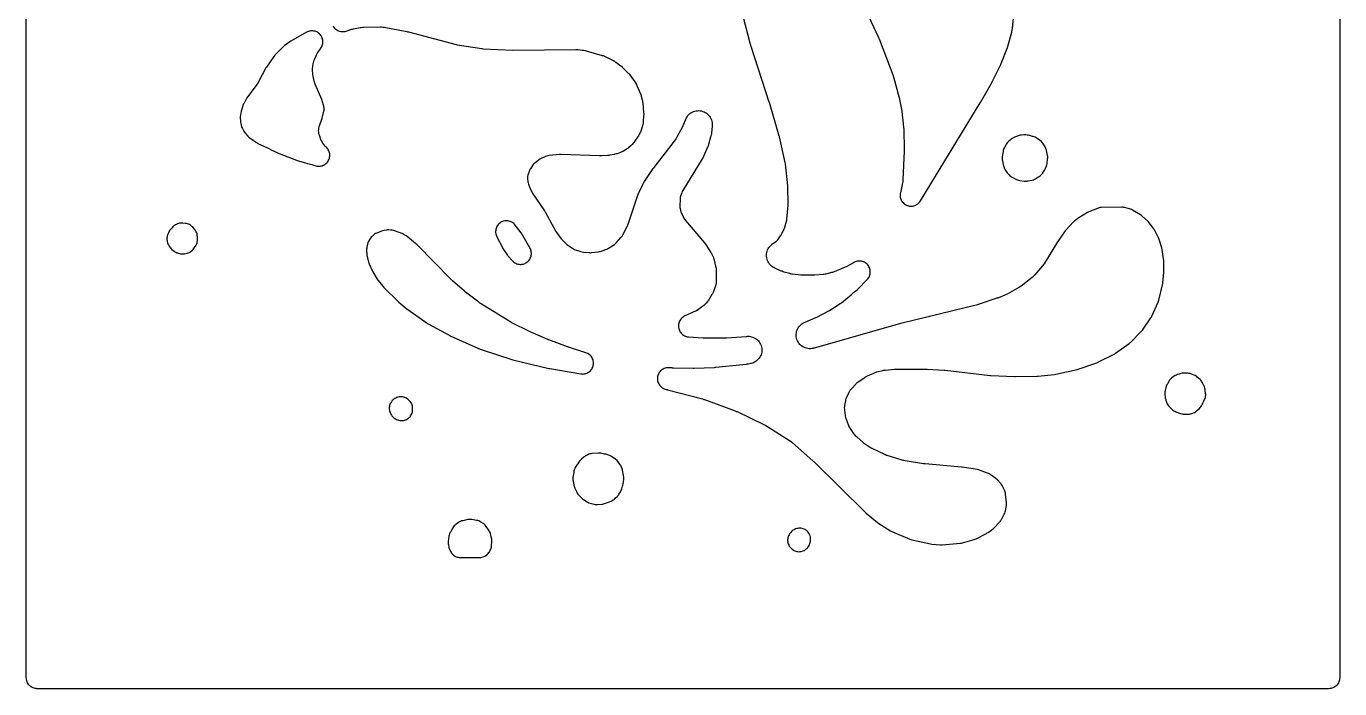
# Model space of a CAD drawing. Header units: millimetres. Extents: x 0 to 300, y 0 to 300.
# Drawn here: x -0.1 to 300.1, y -0.1 to 151.3 of the extents above; entities that cross this region are included whole.
import ezdxf

# ---------------------------------------------------------------- set-up
doc = ezdxf.new("R2010")
doc.units = ezdxf.units.MM
doc.layers.add('CUT', color=7, linetype='CONTINUOUS')

msp = doc.modelspace()

# ---------------------------------------------------------------- linework, layer by layer
at = {"layer": 'CUT'}
for points in [[(300.1485, 297.5886), (300.1485, 2.4114), (300.1335, 2.1053), (300.0975, 1.8629), (300.038, 1.6252), (299.9554, 1.3944), (299.8507, 1.1729), (299.7247, 0.9627), (299.5787, 0.7659), (299.4142, 0.5844), (299.2326, 0.4198), (299.0358, 0.2738), (298.8256, 0.1479), (298.6041, 0.0431), (298.3734, -0.0395), (298.1357, -0.099), (297.8933, -0.135), (297.5872, -0.15), (297.0112, -0.15), (297.0101, -0.15), (2.4114, -0.15), (2.2009, -0.1397), (2.1053, -0.135), (1.8629, -0.099), (1.6252, -0.0395), (1.3944, 0.0431), (1.1729, 0.1479), (0.9627, 0.2738), (0.7659, 0.4198), (0.5844, 0.5844), (0.4198, 0.7659), (0.2738, 0.9627), (0.1479, 1.1729), (0.0431, 1.3944), (-0.0395, 1.6252), (-0.099, 1.8629), (-0.135, 2.1053), (-0.15, 2.4114), (-0.15, 2.927), (-0.15, 2.9304), (-0.15, 297)], [(188.3746, 162.2444), (194.7047, 148.6912), (194.7595, 148.568), (194.7953, 148.4836), (194.8457, 148.3585), (197.9814, 140.153), (198.0441, 139.9759), (198.0836, 139.8545), (198.1373, 139.6745), (199.4338, 134.8936), (199.4658, 134.7672), (199.486, 134.6808), (199.5135, 134.5533), (199.9719, 132.2354), (200.0001, 132.0748), (200.0168, 131.9653), (200.038, 131.8035), (200.4337, 128.163), (200.4468, 128.0148), (200.4537, 127.914), (200.461, 127.7654), (200.5973, 123.0548), (200.5987, 122.9144), (200.5979, 122.819), (200.5941, 122.6787), (200.2961, 116.2019), (200.2852, 116.0404), (200.2826, 116.0115), (200.2399, 115.6907), (200.2349, 115.6621), (200.2031, 115.5034), (199.6895, 113.1923), (199.6485, 112.9535), (199.6308, 112.7119), (199.6365, 112.4697), (199.6657, 112.2292), (199.718, 111.9926), (199.7929, 111.7622), (199.8898, 111.5401), (200.0078, 111.3285), (200.1456, 111.1293), (200.3021, 110.9444), (200.4758, 110.7754), (200.665, 110.6241), (200.868, 110.4918), (201.0828, 110.3798), (201.3075, 110.2891), (201.5399, 110.2206), (201.7778, 110.1749), (202.019, 110.1524), (202.2613, 110.1534), (202.5024, 110.1778), (202.7399, 110.2255), (202.9717, 110.2959), (203.1956, 110.3884), (203.4095, 110.5022), (203.6114, 110.6361), (203.7994, 110.789), (203.9717, 110.9593), (204.1267, 111.1455), (204.2629, 111.3459), (217.961, 133.751), (217.9967, 133.8113), (220.4567, 138.1008), (220.4702, 138.1247), (220.4725, 138.1288), (220.5262, 138.2303), (222.6815, 142.5396), (222.7761, 142.7529), (224.192, 146.3992), (224.2779, 146.6626), (224.859, 148.8512), (225.1696, 149.9407), (225.2184, 150.1441), (225.2501, 150.3509), (225.2987, 150.7895), (225.675, 153.8108)], [(69.9858, 151.3451), (70.1149, 151.1318), (70.2646, 150.9325), (70.4334, 150.7491), (70.6197, 150.5834), (70.8215, 150.4371), (71.0368, 150.3115), (71.2636, 150.2081), (71.4996, 150.1278), (71.7424, 150.0713), (71.9896, 150.0394), (72.2388, 150.0322), (72.4874, 150.0498), (72.7331, 150.0921), (72.9733, 150.1587), (74.0505, 150.516), (74.2758, 150.583), (74.4301, 150.6236), (74.6591, 150.6763), (76.208, 150.982), (76.3751, 151.0111), (76.4051, 151.0156), (76.7424, 151.0509), (76.7726, 151.0527), (76.9422, 151.0589), (80.8591, 151.1134), (81.052, 151.1111), (81.0864, 151.1098), (81.4706, 151.0755), (81.5047, 151.0707), (81.695, 151.0388), (86.8869, 150.0298), (87.0067, 150.0045), (87.0878, 149.986), (87.2066, 149.9568), (98.1466, 147.0791), (98.4011, 147.0261), (103.9811, 146.1646), (104.2484, 146.1379), (111.066, 145.8261), (111.0917, 145.825), (111.0964, 145.8249), (111.2049, 145.8234), (125.4983, 145.9377), (125.6797, 145.9347), (125.8029, 145.9298), (125.984, 145.918), (127.0549, 145.8227), (127.2342, 145.8024), (127.2661, 145.798), (127.6207, 145.7316), (127.6521, 145.7242), (127.8266, 145.6782), (131.5256, 144.6093), (131.6886, 144.5582), (131.7176, 144.5483), (132.0358, 144.424), (132.0637, 144.4116), (132.2182, 144.3387), (134.0651, 143.4154), (134.205, 143.3417), (134.2298, 143.328), (134.4997, 143.1633), (134.5232, 143.1475), (134.6528, 143.0568), (135.5568, 142.3944), (135.7691, 142.2268), (135.909, 142.1079), (136.1087, 141.9253), (137.4001, 140.6564), (137.5083, 140.5455), (137.5273, 140.5253), (137.7295, 140.2907), (137.7468, 140.2689), (137.8405, 140.1456), (139.0202, 138.5237), (139.1421, 138.3456), (139.1629, 138.3132), (139.3749, 137.9374), (139.3919, 137.9029), (139.4813, 137.7065), (140.2693, 135.8352), (140.3211, 135.7057), (140.3299, 135.6823), (140.4187, 135.418), (140.4258, 135.394), (140.4628, 135.2595), (140.679, 134.4121), (140.713, 134.2668), (140.7186, 134.2406), (140.7691, 133.9464), (140.7726, 133.9199), (140.789, 133.7716), (140.9965, 131.4871), (141.0069, 131.3405), (141.0082, 131.3142), (141.0118, 131.0205), (141.0111, 130.9942), (141.0043, 130.8474), (140.9021, 129.3059), (140.8864, 129.1309), (140.8828, 129.0997), (140.8314, 128.7807), (140.7503, 128.468), (140.741, 128.438), (140.685, 128.2714), (140.329, 127.2881), (140.2449, 127.0762), (140.2288, 127.039), (140.0227, 126.6324), (140.0022, 126.5974), (139.881, 126.4042), (138.7429, 124.7071), (138.6472, 124.571), (138.6295, 124.547), (138.4373, 124.3091), (138.2248, 124.0892), (138.2032, 124.0687), (138.0799, 123.957), (137.6095, 123.5495), (137.4816, 123.4436), (137.4583, 123.4252), (137.1893, 123.231), (137.1644, 123.2147), (137.0237, 123.1266), (136.3834, 122.7456), (136.2287, 122.6585), (136.2007, 122.6435), (135.8797, 122.4917), (135.8504, 122.4795), (135.6849, 122.4151), (134.9298, 122.1417), (134.7846, 122.0925), (134.7584, 122.0842), (134.4626, 122.0038), (134.4359, 121.9977), (134.2857, 121.9666), (133.2953, 121.7825), (133.0804, 121.749), (132.934, 121.7305), (132.7175, 121.7095), (131.4607, 121.6242), (131.2628, 121.616), (131.1283, 121.614), (130.9303, 121.6163), (122.1285, 121.9499), (121.7785, 121.9386), (119.407, 121.6952), (119.1299, 121.6509), (118.8595, 121.5759), (118.5993, 121.471), (117.2937, 120.8577), (117.0255, 120.7111), (116.7772, 120.5328), (116.0898, 119.9725), (115.9096, 119.8105), (115.746, 119.6319), (115.6004, 119.4382), (115.1072, 118.7112), (114.9841, 118.5099), (114.8806, 118.2979), (114.7974, 118.0771), (114.5888, 117.432), (114.5252, 117.1966), (114.4848, 116.9561), (114.468, 116.7129), (114.475, 116.4692), (114.533, 115.7206), (114.5705, 115.4423), (114.6389, 115.17), (114.7374, 114.907), (115.3081, 113.6101), (115.4055, 113.4128), (115.5199, 113.2249), (118.3183, 109.0514), (118.405, 108.916), (118.4619, 108.8228), (118.5426, 108.6838), (120.9542, 104.3207), (121.1368, 104.0373), (122.1625, 102.6594), (122.2924, 102.4991), (122.4351, 102.3501), (123.4346, 101.3889), (123.6401, 101.2117), (123.8636, 101.0579), (124.9461, 100.3961), (125.1941, 100.2631), (125.4554, 100.1588), (126.64, 99.7617), (126.9275, 99.684), (127.2222, 99.6411), (128.6033, 99.5234), (128.8515, 99.5146), (129.0995, 99.5305), (130.591, 99.701), (130.8558, 99.7458), (131.1142, 99.8187), (132.3892, 100.2536), (132.5819, 100.3284), (132.7678, 100.4188), (132.9455, 100.5243), (134.302, 101.407), (134.4899, 101.542), (134.6646, 101.6939), (134.8244, 101.8613), (135.8863, 103.0815), (136.068, 103.3173), (136.2204, 103.5731), (137.291, 105.6406), (137.3732, 105.8157), (137.4417, 105.9967), (139.6056, 112.4626), (139.6915, 112.6937), (139.755, 112.8488), (139.856, 113.074), (140.9864, 115.387), (141.1073, 115.6143), (141.1945, 115.7656), (141.3307, 115.984), (143.1705, 118.7206), (143.2448, 118.8271), (143.2965, 118.8985), (143.3744, 119.0024), (148.0601, 125.0259), (148.2638, 125.3318), (149.9766, 128.3654), (150.0707, 128.5493), (150.1492, 128.7403), (150.5409, 129.8176), (150.6091, 129.9916), (150.6221, 130.0224), (150.7711, 130.332), (150.9345, 130.5996), (151.1237, 130.8495), (151.3368, 131.0794), (151.5718, 131.2869), (151.8262, 131.47), (152.0977, 131.6268), (152.3834, 131.7558), (152.6805, 131.8558), (152.9861, 131.9256), (153.2971, 131.9647), (153.6105, 131.9727), (153.9231, 131.9493), (154.2319, 131.895), (154.5337, 131.8102), (154.8255, 131.6958), (155.1045, 131.5529), (155.3679, 131.3829), (155.6131, 131.1875), (155.8376, 130.9687), (156.0392, 130.7287), (156.2158, 130.4697), (156.3659, 130.1945), (156.4877, 129.9057), (156.5803, 129.6061), (156.6425, 129.2989), (156.6738, 128.987), (156.674, 128.6434), (156.6723, 128.61), (156.6584, 128.4236), (156.5005, 126.8388), (156.4826, 126.6897), (156.4788, 126.6631), (156.4253, 126.3678), (156.4194, 126.3415), (156.3838, 126.1957), (155.8646, 124.24), (155.8208, 124.0881), (155.8124, 124.0611), (155.7059, 123.7635), (155.6952, 123.7373), (155.6327, 123.5921), (154.6788, 121.5021), (154.5791, 121.2999), (154.5073, 121.1647), (154.3956, 120.9688), (149.9531, 113.6971), (149.8247, 113.459), (149.7229, 113.2083), (149.4538, 112.4275), (149.3826, 112.1802), (149.3372, 111.9269), (149.318, 111.6702), (149.2863, 110.2866), (149.2906, 110.0718), (149.3133, 109.8582), (149.3543, 109.6474), (149.5396, 108.8732), (149.5992, 108.6647), (149.6766, 108.4621), (149.7713, 108.267), (150.3039, 107.2809), (150.4374, 107.0616), (150.5926, 106.8572), (154.904, 101.7456), (155.0505, 101.5604), (155.146, 101.4316), (155.2805, 101.2375), (156.3937, 99.5188), (156.4675, 99.4), (156.4804, 99.3784), (156.6145, 99.1329), (156.6257, 99.1105), (156.6858, 98.9842), (156.8792, 98.5573), (156.9522, 98.385), (156.9645, 98.3539), (157.0842, 97.9994), (157.0933, 97.9672), (157.1397, 97.7859), (157.4575, 96.4027), (157.4962, 96.2114), (157.5023, 96.1771), (157.5496, 95.7898), (157.5521, 95.755), (157.5606, 95.56), (157.6048, 93.0412), (157.6037, 92.8615), (157.6027, 92.8293), (157.5768, 92.4999), (157.5246, 92.203), (157.4364, 91.8846), (157.4264, 91.854), (157.3661, 91.6847), (156.963, 90.6331), (156.8968, 90.4715), (156.8842, 90.4429), (156.7295, 90.13), (156.7144, 90.1027), (156.6263, 89.9519), (155.976, 88.8968), (155.8343, 88.6834), (155.7332, 88.542), (155.5772, 88.3388), (155.2622, 87.9563), (155.1119, 87.7848), (155.0843, 87.7551), (154.754, 87.441), (154.7229, 87.4149), (154.544, 87.2735), (153.6216, 86.5888), (153.457, 86.4733), (153.4271, 86.4535), (153.0805, 86.2499), (153.0487, 86.2334), (152.8677, 86.1458), (150.4297, 85.0453), (150.212, 84.9339), (150.0062, 84.8017), (149.8142, 84.6501), (149.6381, 84.4804), (149.4793, 84.2943), (149.3395, 84.0936), (149.22, 83.8802), (149.1219, 83.6561), (149.0461, 83.4236), (148.9935, 83.1847), (148.9644, 82.9418), (148.9592, 82.6973), (148.978, 82.4534), (149.0205, 82.2125), (149.0863, 81.977), (149.1748, 81.7489), (149.2852, 81.5307), (149.4164, 81.3242), (149.5671, 81.1316), (149.7359, 80.9546), (149.9213, 80.795), (150.1213, 80.6542), (150.3341, 80.5337), (150.5577, 80.4345), (150.7899, 80.3577), (151.0285, 80.3039), (151.2713, 80.2737), (154.6356, 80.0213), (154.6714, 80.0189), (154.6777, 80.0185), (154.8281, 80.0139), (159.7306, 80.0124), (159.9316, 80.0205), (164.5407, 80.3908), (164.7234, 80.401), (164.756, 80.402), (165.0921, 80.3962), (165.3968, 80.361), (165.6966, 80.2963), (165.9886, 80.2028), (166.2702, 80.0812), (166.5386, 79.9328), (166.7912, 79.7589), (167.0257, 79.5613), (167.2399, 79.3417), (167.4316, 79.1024), (167.5991, 78.8455), (167.7408, 78.5735), (167.8553, 78.289), (167.9416, 77.9947), (167.9988, 77.6934), (168.0264, 77.388), (168.024, 77.0813), (167.9919, 76.7763), (167.9301, 76.4759), (167.8395, 76.1829), (167.7207, 75.9002), (167.5749, 75.6303), (167.4035, 75.376), (167.2082, 75.1396), (166.9908, 74.9233), (166.7533, 74.7292), (166.4981, 74.5591), (166.2275, 74.4148), (165.9442, 74.2975), (165.6225, 74.1997), (165.5908, 74.1918), (165.4124, 74.1515), (164.8944, 74.0479), (164.7211, 74.0174), (164.603, 73.9995), (164.4285, 73.9772), (157.4679, 73.2535), (157.3419, 73.2425), (157.2561, 73.2365), (157.1298, 73.2298), (152.5797, 73.0653), (152.4778, 73.0631), (152.4084, 73.0624), (152.3064, 73.0629), (147.8092, 73.1451), (147.6934, 73.149), (147.6148, 73.1529), (147.4992, 73.1604), (146.8513, 73.2124), (146.6087, 73.22), (146.3666, 73.2041), (146.1272, 73.1648), (145.8927, 73.1025), (145.6653, 73.0177), (145.4472, 72.9113), (145.2405, 72.7843), (145.0471, 72.6378), (144.8687, 72.4732), (144.7072, 72.2922), (144.564, 72.0963), (144.4404, 71.8875), (144.3377, 71.6676), (144.2568, 71.4389), (144.1984, 71.2034), (144.1631, 70.9633), (144.1513, 70.7209), (144.163, 70.4786), (144.1982, 70.2385), (144.2564, 70.0029), (144.3373, 69.7742), (144.4399, 69.5543), (144.5634, 69.3454), (144.7065, 69.1495), (144.8679, 68.9683), (145.0462, 68.8037), (145.2396, 68.6571), (145.4462, 68.53), (145.6643, 68.4235), (145.8916, 68.3386), (146.1261, 68.2762), (146.2716, 68.2449), (146.3475, 68.2272), (146.4609, 68.199), (154.4729, 66.0699), (154.6394, 66.0215), (154.7517, 65.9861), (154.9157, 65.9301), (161.906, 63.361), (162.0721, 63.2955), (162.1838, 63.2483), (162.3465, 63.1749), (168.4541, 60.244), (168.6385, 60.1492), (168.7618, 60.0814), (168.9407, 59.9765), (174.368, 56.589), (174.4995, 56.503), (174.5227, 56.4871), (174.7743, 56.2991), (174.7961, 56.2813), (174.9158, 56.1795), (179.7591, 51.8834), (179.8317, 51.8173), (179.8805, 51.7717), (179.9513, 51.7038), (191.693, 40.1357), (191.8547, 39.9897), (194.4617, 37.8345), (194.7441, 37.6323), (197.4374, 35.9745), (197.7529, 35.8101), (201.8967, 34.0123), (202.1225, 33.927), (202.3555, 33.864), (206.5656, 32.9394), (206.9154, 32.8882), (208.8714, 32.742), (209.0754, 32.7351), (209.2793, 32.7449), (213.4158, 33.1129), (213.6534, 33.1456), (213.8868, 33.2009), (216.5773, 33.9765), (216.7972, 34.0511), (217.0092, 34.1458), (219.4063, 35.3529), (219.5746, 35.4459), (219.7352, 35.5516), (220.6132, 36.1789), (220.7979, 36.3244), (220.968, 36.4866), (222.4155, 38.0025), (222.5664, 38.1758), (222.7007, 38.3623), (222.8174, 38.5602), (223.4584, 39.7724), (223.5665, 40.0049), (223.6502, 40.2472), (223.7087, 40.4969), (223.9308, 41.7268), (223.9616, 41.9587), (223.9705, 42.1924), (223.9576, 42.426), (223.7616, 44.3381), (223.7264, 44.5719), (223.6692, 44.8014), (223.5906, 45.0245), (223.4913, 45.2391), (222.9388, 46.2988), (222.8274, 46.491), (222.6993, 46.6726), (222.5557, 46.8422), (221.8692, 47.5829), (221.6978, 47.7509), (221.5112, 47.9017), (220.248, 48.8253), (220.0542, 48.9536), (219.8493, 49.0634), (219.635, 49.1537), (217.7921, 49.8313), (217.5532, 49.9058), (217.3081, 49.956), (213.8376, 50.4878), (213.806, 50.4924), (213.8003, 50.4932), (213.6667, 50.5083), (205.3815, 51.2183), (205.2443, 51.2326), (205.1511, 51.244), (205.0143, 51.2634), (200.7716, 51.9442), (200.5258, 51.9922), (200.3601, 52.0302), (200.118, 52.0945), (196.6833, 53.1297), (196.5485, 53.1731), (196.5245, 53.1813), (196.2604, 53.2833), (196.2371, 53.2933), (196.1081, 53.3517), (193.2187, 54.7253), (193.0884, 54.7904), (193.0653, 54.8025), (192.8128, 54.9476), (192.7907, 54.9615), (192.6688, 55.0412), (191.7008, 55.7023), (191.5013, 55.8485), (191.3692, 55.952), (191.1798, 56.111), (189.7874, 57.3598), (189.6324, 57.507), (189.6056, 57.534), (189.322, 57.8536), (189.2984, 57.8834), (189.1708, 58.0548), (188.2931, 59.3061), (188.1719, 59.4902), (188.1513, 59.5236), (187.9424, 59.9113), (187.9259, 59.9469), (187.8389, 60.1493), (187.36, 61.3601), (187.3025, 61.5155), (187.2929, 61.5435), (187.2063, 61.8355), (187.1458, 62.134), (187.1412, 62.1632), (187.1192, 62.3274), (186.9837, 63.5377), (186.968, 63.7155), (186.966, 63.7474), (186.9606, 64.0754), (186.9865, 64.4025), (186.9905, 64.4341), (187.0173, 64.6106), (187.2, 65.6494), (187.2338, 65.8187), (187.2406, 65.8488), (187.3241, 66.155), (187.4354, 66.4523), (187.4475, 66.4807), (187.5191, 66.6378), (187.9842, 67.5996), (188.0655, 67.7579), (188.0807, 67.7859), (188.2504, 68.0656), (188.4458, 68.3279), (188.466, 68.3525), (188.5823, 68.4873), (189.4802, 69.4801), (189.589, 69.5954), (189.6089, 69.6157), (189.822, 69.8146), (190.0511, 69.9948), (190.0742, 70.0114), (190.2048, 70.1013), (191.6171, 71.0303), (191.7387, 71.107), (191.7608, 71.1203), (192.0124, 71.2594), (192.0354, 71.271), (192.165, 71.3332), (193.6339, 72.0041), (193.7875, 72.0702), (193.8152, 72.0814), (194.1304, 72.1926), (194.159, 72.2013), (194.32, 72.2463), (195.626, 72.5799), (195.7813, 72.616), (195.8093, 72.6219), (196.1238, 72.6743), (196.1521, 72.6778), (196.3108, 72.6939), (198.3402, 72.8565), (198.4899, 72.8655), (198.5917, 72.8696), (198.7416, 72.8725), (205.5574, 72.8722), (205.6644, 72.8707), (205.7372, 72.8686), (205.8441, 72.864), (209.6819, 72.6445), (209.7831, 72.6373), (209.8518, 72.6315), (209.9528, 72.6216), (220.202, 71.4766), (220.2328, 71.4734), (220.2384, 71.4728), (220.3685, 71.4633), (225.8243, 71.2086), (225.8522, 71.2075), (225.8571, 71.2073), (225.9744, 71.2059), (230.9005, 71.2623), (231.1342, 71.276), (234.9618, 71.68), (235.2438, 71.7262), (240.0818, 72.8056), (240.3639, 72.8862), (244.5793, 74.3629), (244.8762, 74.489), (248.5442, 76.3342), (248.712, 76.4268), (248.8723, 76.5321), (251.9786, 78.7476), (252.1426, 78.8751), (252.2954, 79.0159), (254.7606, 81.483), (254.9108, 81.6473), (255.0457, 81.8243), (256.9795, 84.6096), (257.1043, 84.8087), (257.2099, 85.0187), (258.6235, 88.1942), (258.7062, 88.4051), (258.7694, 88.6227), (259.6313, 92.1831), (259.6893, 92.525), (259.9406, 95.0627), (259.9522, 95.3596), (259.904, 97.7416), (259.874, 98.0803), (259.5311, 100.2557), (259.4486, 100.6094), (258.8446, 102.5498), (258.774, 102.747), (258.6872, 102.9376), (257.8586, 104.5714), (257.7484, 104.7665), (257.6212, 104.951), (256.5595, 106.3514), (256.4135, 106.5268), (256.2521, 106.6881), (254.9902, 107.8391), (254.7961, 107.999), (254.587, 108.1386), (252.7478, 109.2367), (252.5389, 109.3483), (252.3205, 109.4397), (252.0943, 109.5099), (250.912, 109.8168), (250.693, 109.8633), (250.4707, 109.89), (250.2468, 109.8967), (245.6483, 109.8284), (245.4127, 109.8138), (245.1796, 109.777), (244.951, 109.7184), (244.7289, 109.6385), (242.8161, 108.8464), (242.647, 108.7689), (242.4841, 108.679), (240.5348, 107.5066), (240.2869, 107.3363), (239.5101, 106.7311), (239.3633, 106.6074), (239.2264, 106.4727), (237.5904, 104.7352), (237.3732, 104.4702), (235.6915, 102.1051), (235.6728, 102.0785), (235.6695, 102.0736), (235.5946, 101.9588), (232.543, 96.9842), (232.4652, 96.8627), (232.4508, 96.8412), (232.2813, 96.6073), (232.2653, 96.5869), (232.1739, 96.4751), (230.4455, 94.4409), (230.3176, 94.2979), (230.2941, 94.273), (230.0173, 94.0076), (229.9914, 93.9852), (229.8431, 93.8635), (227.3118, 91.8915), (227.1928, 91.8025), (227.1711, 91.787), (226.9228, 91.6234), (226.9, 91.6096), (226.7712, 91.5353), (224.0939, 90.0616), (223.9084, 89.9661), (223.7806, 89.9048), (223.59, 89.8197), (222.1267, 89.215), (222.0006, 89.1656), (221.9143, 89.1335), (221.7866, 89.0886), (217.6981, 87.7355), (217.5581, 87.6921), (217.4623, 87.6645), (217.3207, 87.6267), (200.0973, 83.3858), (200.015, 83.364), (179.9665, 77.6969), (179.7895, 77.6514), (179.7576, 77.6441), (179.4268, 77.5846), (179.1211, 77.56), (178.8145, 77.5652), (178.5099, 77.6003), (178.2101, 77.6649), (177.9181, 77.7584), (177.6365, 77.8799), (177.3681, 78.0282), (177.1154, 78.202), (176.8809, 78.3995), (176.6667, 78.619), (176.4749, 78.8582), (176.3073, 79.115), (176.1656, 79.387), (176.0509, 79.6714), (175.9646, 79.9656), (175.9073, 80.2669), (175.8796, 80.5723), (175.8818, 80.8789), (175.9138, 81.1839), (175.9754, 81.4843), (176.0659, 81.7773), (176.1846, 82.06), (176.3302, 82.3299), (176.5015, 82.5843), (176.6967, 82.8208), (176.914, 83.0372), (177.1513, 83.2314), (177.4064, 83.4015), (177.7029, 83.5599), (177.7324, 83.5739), (177.8996, 83.648), (180.3904, 84.6808), (180.5944, 84.7764), (183.3068, 86.1998), (183.4949, 86.3092), (185.9577, 87.8888), (186.1998, 88.0655), (187.674, 89.2829), (188.4697, 89.891), (188.6841, 90.075), (188.9948, 90.3736), (189.7967, 91.0358), (189.982, 91.2052), (192.1006, 93.3467), (192.2648, 93.5299), (192.4102, 93.7283), (192.5354, 93.9402), (192.6392, 94.1632), (192.7206, 94.3954), (192.7787, 94.6345), (192.8131, 94.8782), (192.8233, 95.124), (192.8093, 95.3696), (192.7712, 95.6127), (192.7095, 95.8509), (192.6246, 96.0818), (192.5174, 96.3033), (192.389, 96.5132), (192.2405, 96.7094), (192.0735, 96.8901), (191.8896, 97.0535), (191.6904, 97.198), (191.4781, 97.3223), (191.2545, 97.425), (191.0219, 97.5053), (190.7826, 97.5624), (190.5388, 97.5956), (190.2929, 97.6047), (190.0473, 97.5896), (189.8044, 97.5505), (189.5666, 97.4876), (189.336, 97.4017), (189.115, 97.2935), (187.2863, 96.2839), (187.0776, 96.177), (186.9337, 96.1089), (186.7187, 96.0153), (184.5427, 95.1478), (184.3137, 95.065), (184.1565, 95.0139), (183.9226, 94.9461), (182.6806, 94.6297), (182.5308, 94.5948), (182.5039, 94.5891), (182.2006, 94.5379), (182.1733, 94.5344), (182.0204, 94.5181), (180.1159, 94.3552), (179.9354, 94.3441), (179.8126, 94.3395), (179.6317, 94.3372), (177.4317, 94.3616), (177.2428, 94.3685), (177.1147, 94.3764), (176.9264, 94.3928), (175.0718, 94.6012), (174.9274, 94.6203), (174.9016, 94.6243), (174.6154, 94.6792), (174.59, 94.6851), (174.4487, 94.7209), (173.1063, 95.0886), (172.9561, 95.1332), (172.9294, 95.1417), (172.6352, 95.2494), (172.6093, 95.2601), (172.4659, 95.3231), (170.9887, 96.0087), (170.8212, 96.0915), (170.7916, 96.1071), (170.496, 96.282), (170.2435, 96.4677), (170.0107, 96.6775), (169.7999, 96.9095), (169.6133, 97.1613), (169.4527, 97.4305), (169.3197, 97.7142), (169.2156, 98.0099), (169.1414, 98.3144), (169.098, 98.6248), (169.0856, 98.9379), (169.1045, 99.2508), (169.1544, 99.5602), (169.2348, 99.8631), (169.3451, 100.1565), (169.4839, 100.4374), (169.6501, 100.7032), (169.8419, 100.9511), (170.0574, 101.1786), (170.3173, 101.4033), (170.3436, 101.4239), (170.4937, 101.5352), (171.2128, 102.0412), (171.3838, 102.1729), (171.5428, 102.3189), (171.6886, 102.478), (171.8201, 102.6491), (172.3195, 103.3603), (172.4259, 103.5252), (172.519, 103.6979), (173.1272, 104.9404), (173.2164, 105.1454), (173.2869, 105.3575), (173.6663, 106.6954), (173.7198, 106.9251), (173.7515, 107.159), (174.0336, 110.3758), (174.0429, 110.6287), (173.9887, 114.5593), (173.9739, 114.798), (173.4188, 119.8473), (173.3733, 120.1204), (172.0562, 126.0025), (172.0489, 126.0339), (172.0476, 126.0396), (172.0125, 126.1711), (169.747, 133.829), (169.7387, 133.8566), (169.7302, 133.8839), (169.7194, 133.9182), (165.5845, 146.6705), (165.5682, 146.723), (165.5532, 146.7765), (165.5427, 146.8137), (165.5073, 146.9394), (165.4623, 147.0994), (163.8859, 152.9437)]]:
    msp.add_lwpolyline(points, dxfattribs=at)
for points in [[(65.4673, 142.7183), (65.4939, 142.8843), (65.4994, 142.9138), (65.5687, 143.2149), (65.6647, 143.5085), (65.6754, 143.5366), (65.7382, 143.6925), (66.1007, 144.5364), (66.1772, 144.7032), (66.1916, 144.7326), (66.3686, 145.0539), (66.3858, 145.0818), (66.4859, 145.2355), (67.0972, 146.1263), (67.186, 146.2492), (67.3178, 146.4514), (67.4294, 146.6654), (67.5199, 146.8892), (67.5884, 147.1207), (67.6343, 147.3577), (67.6571, 147.598), (67.6566, 147.8394), (67.6328, 148.0797), (67.5859, 148.3165), (67.5165, 148.5476), (67.425, 148.7711), (67.3125, 148.9846), (67.1798, 149.1863), (67.0284, 149.3743), (66.8595, 149.5467), (66.6747, 149.7021), (66.4759, 149.839), (66.2647, 149.956), (66.0433, 150.0521), (65.8136, 150.1264), (65.5779, 150.1783), (65.3382, 150.2071), (65.0969, 150.2127), (64.8561, 150.195), (64.6182, 150.1541), (64.3853, 150.0905), (64.1597, 150.0048), (63.9434, 149.8976), (60.336, 147.8886), (60.0843, 147.7281), (59.0154, 146.9526), (58.8654, 146.8348), (58.7248, 146.7059), (56.7426, 144.7439), (56.5776, 144.5638), (56.4309, 144.3684), (54.7917, 141.9467), (54.6599, 141.7289), (52.9542, 138.5553), (52.9212, 138.4966), (52.8704, 138.4077), (52.7241, 138.1781), (52.7099, 138.1576), (52.6288, 138.0447), (50.4889, 135.1796), (50.3079, 134.9003), (49.6337, 133.6899), (49.5474, 133.5202), (49.4743, 133.3444), (49.0977, 132.3313), (49.0269, 132.1097), (48.9769, 131.8825), (48.8118, 130.9193), (48.7805, 130.6484), (48.7789, 130.3758), (48.8169, 129.5922), (48.8441, 129.3262), (48.8996, 129.0646), (49.0808, 128.3901), (49.1658, 128.1311), (49.2784, 127.8829), (49.5893, 127.2868), (49.7474, 127.0242), (49.9365, 126.783), (50.5202, 126.1254), (50.7342, 125.9119), (50.9724, 125.7258), (52.4673, 124.6969), (52.6345, 124.5914), (52.8094, 124.4993), (55.0122, 123.4499), (56.1444, 122.8989), (56.1761, 122.8838), (56.1818, 122.8811), (56.3174, 122.8223), (56.392, 122.7925), (57.4537, 122.2867), (57.4875, 122.271), (57.4934, 122.2682), (57.6372, 122.2077), (61.6251, 120.6735), (61.8225, 120.6068), (63.7256, 120.0515), (64.101, 119.9301), (64.1587, 119.9122), (64.1715, 119.9084), (64.2142, 119.8961), (65.1366, 119.6399), (66.039, 119.3766), (66.2794, 119.3192), (66.5242, 119.2858), (66.7711, 119.2767), (67.0177, 119.2921), (67.2616, 119.3317), (67.5003, 119.3952), (67.7317, 119.4819), (67.9533, 119.5911), (68.1631, 119.7216), (68.359, 119.8722), (68.5391, 120.0414), (68.7016, 120.2275), (68.8449, 120.4288), (68.9676, 120.6432), (69.0686, 120.8687), (69.1469, 121.1031), (69.2016, 121.344), (69.2322, 121.5892), (69.2386, 121.8362), (69.2205, 122.0826), (69.1781, 122.326), (69.112, 122.5641), (69.0227, 122.7944), (68.911, 123.0148), (68.7782, 123.2232), (68.6254, 123.4174), (68.4542, 123.5955), (68.4193, 123.6285), (68.3943, 123.6548), (68.258, 123.806), (67.8827, 124.246), (67.7488, 124.4123), (67.7258, 124.4426), (67.5068, 124.768), (67.3262, 125.1162), (67.3107, 125.1509), (67.2289, 125.3481), (66.9331, 126.1232), (66.8671, 126.3108), (66.8562, 126.3446), (66.7628, 126.698), (66.7122, 127.0276), (66.6962, 127.3731), (66.7149, 127.7018), (66.7608, 127.9968), (66.8412, 128.3129), (66.8505, 128.3432), (66.9063, 128.5116), (67.5225, 130.2328), (67.6124, 130.5476), (67.8884, 131.8257), (67.9278, 132.063), (67.9442, 132.3031), (67.9375, 132.5436), (67.9076, 132.7824), (67.855, 133.0171), (67.5302, 134.1966), (67.4224, 134.5067), (65.9321, 138.0303), (65.8705, 138.1855), (65.8601, 138.2136), (65.7579, 138.5314), (65.75, 138.5602), (65.7096, 138.7222), (65.3617, 140.2638), (65.3577, 140.2834), (65.289, 141.2567), (65.2844, 141.3212), (65.2839, 141.3288), (65.2837, 141.3316), (65.2848, 141.3553), (65.2876, 141.3852), (65.3068, 141.5523)], [(223.0405, 120.4981), (223.1218, 120.1502), (223.1911, 119.6987), (223.244, 119.4432), (223.3233, 119.1946), (223.4096, 118.998), (223.4654, 118.8504), (223.5609, 118.6525), (223.6734, 118.4637), (224.1286, 117.7711), (224.2548, 117.5961), (224.3956, 117.4326), (224.55, 117.2818), (224.7461, 117.1062), (224.9097, 116.9717), (225.0842, 116.8516), (225.2681, 116.7466), (226.2183, 116.2567), (226.4751, 116.1421), (226.7431, 116.057), (227.019, 116.0026), (227.9897, 115.8673), (228.2117, 115.8464), (228.4346, 115.8454), (228.6567, 115.8642), (228.8763, 115.9027), (229.8552, 116.1199), (230.1144, 116.1923), (230.3643, 116.2921), (230.6021, 116.4182), (230.827, 116.5534), (230.888, 116.5863), (231.1333, 116.7371), (231.1363, 116.7394), (231.4363, 116.9199), (231.6394, 117.0559), (231.8281, 117.2111), (232.0008, 117.384), (232.1558, 117.573), (232.4563, 117.978), (232.5991, 118.1929), (232.719, 118.4214), (233.0382, 119.1144), (233.1367, 119.3624), (233.2083, 119.6194), (233.252, 119.8826), (233.3717, 120.9531), (233.387, 121.2074), (233.3764, 121.462), (233.34, 121.7142), (233.1203, 122.8287), (233.057, 123.0805), (232.9678, 123.3243), (232.8539, 123.5576), (232.4439, 124.2969), (232.3025, 124.5227), (232.1378, 124.7321), (231.9518, 124.9229), (231.7466, 125.0927), (230.9999, 125.6464), (230.7782, 125.7932), (230.5422, 125.9156), (230.2945, 126.0122), (230.038, 126.082), (229.9436, 126.1024), (229.3328, 126.2757), (229.1122, 126.3276), (228.8878, 126.3593), (228.7118, 126.3681), (228.6694, 126.3772), (228.4183, 126.4181), (228.1644, 126.4333), (227.9102, 126.4226), (227.3962, 126.3747), (227.1235, 126.334), (226.857, 126.2636), (226.2371, 126.0626), (226.0234, 125.9823), (225.818, 125.883), (225.2434, 125.5719), (225.0098, 125.4283), (224.7933, 125.26), (224.4862, 124.993), (224.2907, 124.8034), (224.1171, 124.5938), (223.9673, 124.3664), (223.4901, 123.5489), (223.3787, 123.3348), (223.2884, 123.1109), (223.2201, 122.8794), (223.1745, 122.6424), (223, 121.421), (222.9778, 121.1899), (222.9772, 120.9577), (222.9982, 120.7264)], [(33.1555, 100.2637), (33.6458, 99.878), (33.8534, 99.7311), (34.0747, 99.6062), (34.3076, 99.5043), (34.4027, 99.4738), (34.435, 99.4569), (34.6559, 99.3671), (34.8844, 99.2987), (35.1183, 99.2524), (35.3556, 99.2286), (35.594, 99.2276), (35.8315, 99.2492), (35.9338, 99.2685), (36.0612, 99.2793), (36.2997, 99.3231), (36.6553, 99.4065), (36.8649, 99.4653), (37.0686, 99.5422), (37.2648, 99.6365), (37.452, 99.7475), (37.4978, 99.7773), (37.6916, 99.9177), (37.8712, 100.0759), (38.0348, 100.2505), (38.181, 100.44), (38.496, 100.8916), (38.6188, 101.0861), (38.7231, 101.291), (38.7387, 101.3301), (38.7506, 101.3543), (38.8298, 101.5596), (38.8906, 101.7711), (38.9497, 102.0165), (39.0004, 102.297), (39.0189, 102.5814), (39.005, 102.866), (38.9778, 103.1212), (38.9601, 103.3721), (38.9332, 103.601), (38.8854, 103.8265), (38.8171, 104.0466), (38.7288, 104.2595), (38.6212, 104.4633), (38.4953, 104.6564), (38.3522, 104.8371), (37.9004, 105.3562), (37.7368, 105.5271), (37.5579, 105.6818), (37.3651, 105.8189), (37.1602, 105.9371), (36.945, 106.0355), (36.7215, 106.113), (36.4917, 106.1691), (36.2576, 106.2033), (35.6145, 106.2661), (35.3818, 106.278), (35.149, 106.2681), (34.9182, 106.2366), (34.878, 106.2291), (34.6335, 106.1713), (34.3961, 106.0891), (34.1681, 105.9836), (33.9519, 105.8557), (33.72, 105.7023), (33.5234, 105.558), (33.3417, 105.3952), (33.1769, 105.2154), (32.6871, 104.6264), (32.5547, 104.4522), (32.4381, 104.267), (32.3381, 104.0724), (32.2555, 103.8698), (32.1577, 103.5964), (32.0802, 103.3355), (32.0315, 103.0678), (32.0121, 102.7963), (32.0224, 102.5243), (32.0431, 102.3017), (32.0803, 102.0451), (32.144, 101.7936), (32.2334, 101.5502), (32.3475, 101.3173), (32.5164, 101.0135), (32.6474, 100.8032), (32.7987, 100.6068), (32.9686, 100.4264)], [(110.9014, 106.4686), (110.6811, 106.5813), (110.4508, 106.6716), (110.2127, 106.7388), (109.9692, 106.7821), (109.7225, 106.8011), (109.4752, 106.7957), (109.2296, 106.7658), (108.9882, 106.7118), (108.7533, 106.6342), (108.5272, 106.5338), (108.3121, 106.4115), (108.1102, 106.2686), (107.9234, 106.1064), (107.7535, 105.9265), (107.6023, 105.7308), (107.4711, 105.521), (107.3613, 105.2993), (107.274, 105.0678), (107.21, 104.8289), (107.1699, 104.5848), (107.1541, 104.3379), (107.1628, 104.0906), (107.1959, 103.8455), (107.253, 103.6048), (107.3337, 103.3709), (107.4371, 103.1461), (108.7053, 100.7142), (108.837, 100.4907), (109.8262, 98.9955), (109.9336, 98.8455), (110.0517, 98.7039), (110.9819, 97.6689), (111.1538, 97.4954), (111.3418, 97.3396), (111.5441, 97.2028), (111.7588, 97.0864), (111.9839, 96.9916), (112.2171, 96.9191), (112.4562, 96.8698), (112.6991, 96.844), (112.9433, 96.842), (113.1865, 96.8638), (113.4264, 96.9093), (113.6608, 96.978), (113.8873, 97.0692), (114.1038, 97.1821), (114.3083, 97.3156), (114.4989, 97.4683), (114.6735, 97.639), (114.8308, 97.8259), (114.969, 98.0272), (115.0869, 98.241), (115.1834, 98.4653), (115.2576, 98.698), (115.3087, 98.9368), (115.3362, 99.1795), (115.34, 99.4236), (115.3199, 99.667), (115.2761, 99.9073), (115.2092, 100.1421), (115.1196, 100.3693), (115.0083, 100.5867), (113.168, 103.7853), (112.9877, 104.0562), (111.6405, 105.8197), (111.4808, 106.0086), (111.3031, 106.1808), (111.1094, 106.3347)], [(127.5725, 71.8365), (127.8059, 71.9001), (128.032, 71.9859), (128.2488, 72.0932), (128.4541, 72.2209), (128.6462, 72.3679), (128.8232, 72.5328), (128.9834, 72.7139), (129.1253, 72.9097), (129.2477, 73.1184), (129.3494, 73.3378), (129.4293, 73.5661), (129.4868, 73.801), (129.5214, 74.0404), (129.5327, 74.2819), (129.5205, 74.5235), (129.4851, 74.7627), (129.4268, 74.9975), (129.346, 75.2254), (129.2436, 75.4445), (129.1205, 75.6527), (128.9778, 75.848), (128.8169, 76.0286), (128.6394, 76.1928), (128.4468, 76.3391), (128.241, 76.4661), (128.0238, 76.5726), (127.7974, 76.6577), (123.8307, 77.9321), (123.7533, 77.9579), (123.7009, 77.976), (123.6241, 78.0035), (119.3348, 79.5905), (119.2421, 79.6262), (119.1794, 79.6514), (119.0876, 79.6895), (115.0295, 81.4407), (114.933, 81.484), (114.8678, 81.5143), (114.7726, 81.5603), (111.035, 83.4298), (110.8915, 83.5055), (110.7952, 83.559), (110.6551, 83.6408), (103.6991, 87.9086), (103.5418, 88.0106), (103.4368, 88.0825), (103.2848, 88.1922), (100.2905, 90.4699), (100.1909, 90.5483), (100.1241, 90.6028), (100.0273, 90.6846), (97.2665, 93.0958), (97.1604, 93.1921), (97.0896, 93.2588), (96.9873, 93.3591), (89.1348, 101.3529), (88.9436, 101.5284), (86.9084, 103.2096), (86.7536, 103.3277), (86.59, 103.4334), (86.0519, 103.752), (85.8052, 103.8801), (85.5458, 103.9801), (83.7803, 104.5497), (83.4968, 104.6231), (83.2067, 104.6629), (82.7521, 104.6983), (82.4655, 104.7041), (82.18, 104.6771), (81.6638, 104.5981), (81.3775, 104.537), (81.1004, 104.4428), (79.9725, 103.9843), (79.7149, 103.862), (79.473, 103.7113), (79.2498, 103.5339), (78.9065, 103.2277), (78.7193, 103.0421), (78.5528, 102.8379), (78.4087, 102.6173), (78.1692, 102.2049), (78.0522, 101.9774), (77.9592, 101.7391), (77.8909, 101.4926), (77.7233, 100.7394), (77.6841, 100.5157), (77.6654, 100.2894), (77.6672, 100.0623), (77.7186, 99.1069), (77.7421, 98.8741), (77.7872, 98.6444), (78.1021, 97.3629), (78.1632, 97.154), (78.2422, 96.9513), (78.9233, 95.4059), (79.084, 95.1004), (80.0948, 93.4638), (80.2622, 93.2251), (81.424, 91.7586), (81.6234, 91.5358), (84.8605, 88.3262), (85.0389, 88.1656), (86.9441, 86.6089), (87.1039, 86.4886), (91.5435, 83.4184), (91.7545, 83.2875), (96.677, 80.5621), (96.8824, 80.4604), (103.6515, 77.4865), (103.8696, 77.4026), (110.8506, 75.086), (111.0613, 75.0262), (119.3553, 73.0601), (119.3849, 73.0533), (119.3902, 73.0521), (119.5157, 73.0273), (126.6111, 71.8133), (126.8511, 71.7841), (127.0929, 71.7782), (127.3341, 71.7957)], [(260.2629, 66.3475), (260.3261, 66.0946), (260.3656, 65.9863), (260.4019, 65.7912), (260.4589, 65.5517), (260.5391, 65.3189), (260.6419, 65.0952), (260.7072, 64.9697), (260.8385, 64.7465), (260.9921, 64.538), (261.1666, 64.3465), (261.8243, 63.6957), (262.0116, 63.5282), (262.2148, 63.3802), (262.4318, 63.2535), (262.6604, 63.1491), (262.8593, 63.0702), (262.9201, 63.0397), (263.1378, 62.9548), (263.2182, 62.9278), (263.5139, 62.8104), (263.7744, 62.7232), (264.0429, 62.6652), (264.1199, 62.6572), (264.1614, 62.649), (264.3752, 62.6254), (264.5901, 62.6203), (264.6416, 62.6213), (265.2928, 62.59), (265.5103, 62.589), (265.727, 62.607), (265.9414, 62.6437), (266.0927, 62.6764), (266.3143, 62.7351), (266.5295, 62.8138), (266.7367, 62.9119), (266.9316, 63.0154), (267.1895, 63.1731), (267.4265, 63.3608), (268.052, 63.9208), (268.2249, 64.0915), (268.3805, 64.2781), (268.5172, 64.4789), (268.6072, 64.6437), (268.7326, 64.8297), (268.8578, 65.067), (268.9569, 65.3165), (269.0028, 65.4529), (269.2524, 65.9673), (269.3539, 66.2076), (269.4297, 66.4572), (269.4792, 66.7134), (269.481, 66.726), (269.5009, 66.9299), (269.5041, 67.1348), (269.4905, 67.3392), (269.4172, 68.0195), (269.3725, 68.2918), (269.2981, 68.5575), (269.1949, 68.8134), (268.7538, 69.7538), (268.644, 69.9618), (268.5151, 70.1585), (268.3684, 70.3423), (268.205, 70.5114), (267.6653, 71.0201), (267.4856, 71.174), (267.2921, 71.3103), (267.0866, 71.4277), (266.8709, 71.5251), (266.2204, 71.7827), (265.9529, 71.8715), (265.677, 71.9297), (265.3964, 71.9564), (264.6404, 71.9855), (264.3627, 71.9808), (264.0872, 71.9452), (263.8544, 71.8884), (263.6832, 71.8519), (263.46, 71.7819), (263.3645, 71.7418), (263.0664, 71.6512), (262.8023, 71.5544), (262.5507, 71.4286), (262.3148, 71.2752), (261.7656, 70.8725), (261.5822, 70.7242), (261.4135, 70.5592), (261.2611, 70.3791), (261.1264, 70.1854), (260.7347, 69.5612), (260.6177, 69.3534), (260.521, 69.1354), (260.4456, 68.9091), (260.392, 68.6767), (260.3147, 68.2485), (260.2719, 68.1059), (260.2146, 67.8754), (260.1794, 67.6406), (260.1666, 67.4035), (260.1764, 67.1663), (260.1788, 67.1391), (260.1849, 67.0125), (260.1991, 66.9107), (260.2263, 66.6055)], [(82.9779, 63.1103), (83.0635, 62.8916), (83.0742, 62.8705), (83.0865, 62.836), (83.1914, 62.6142), (83.3176, 62.4038), (83.4637, 62.2067), (83.6285, 62.0249), (83.7204, 61.933), (83.898, 61.7717), (84.0902, 61.6282), (84.2952, 61.5037), (84.5113, 61.3995), (84.7152, 61.3243), (84.7953, 61.2907), (85.0467, 61.2151), (85.3047, 61.1663), (85.5663, 61.1448), (85.8288, 61.1509), (85.8751, 61.1544), (86.119, 61.185), (86.3586, 61.2394), (86.5918, 61.317), (86.8162, 61.4172), (87.0297, 61.5389), (87.2302, 61.681), (87.4158, 61.8421), (87.5847, 62.0206), (87.7352, 62.2149), (87.8659, 62.423), (87.9756, 62.6429), (88.0631, 62.8726), (88.1277, 63.1097), (88.1687, 63.352), (88.1857, 63.5972), (88.1785, 63.8428), (88.1522, 64.1781), (88.1225, 64.4133), (88.0706, 64.6447), (87.997, 64.8701), (87.9024, 65.0875), (87.7876, 65.295), (87.6537, 65.4906), (87.5019, 65.6728), (87.3335, 65.8397), (87.2663, 65.9002), (87.0775, 66.0543), (86.8747, 66.1893), (86.6596, 66.3039), (86.4344, 66.3971), (86.3285, 66.435), (86.0864, 66.5079), (85.8382, 66.5561), (85.5865, 66.5789), (85.3337, 66.5762), (85.0825, 66.548), (84.8354, 66.4946), (84.595, 66.4165), (84.5321, 66.3925), (84.3079, 66.294), (84.0944, 66.1741), (83.8936, 66.0339), (83.7076, 65.8747), (83.538, 65.6981), (83.4631, 65.612), (83.3156, 65.4253), (83.1865, 65.2254), (83.0771, 65.0141), (82.9882, 64.7934), (82.9207, 64.5652), (82.8752, 64.3316), (82.8521, 64.0948), (82.8491, 64.0354), (82.8485, 63.8006), (82.8699, 63.5667), (82.9132, 63.336)], [(125.0289, 46.3503), (125.0818, 46.112), (125.1577, 45.88), (125.2558, 45.6565), (125.7063, 44.7528), (125.8302, 44.5329), (125.9757, 44.3266), (126.1412, 44.136), (126.7893, 43.4616), (126.9414, 43.3161), (127.1053, 43.1839), (127.2797, 43.0659), (128.0601, 42.5847), (128.2775, 42.4651), (128.5057, 42.3677), (128.7425, 42.2934), (129.6915, 42.0464), (129.9449, 41.9942), (130.2023, 41.9686), (130.4611, 41.9697), (131.4072, 42.0227), (131.633, 42.0457), (131.8558, 42.089), (132.0738, 42.1524), (132.2851, 42.2354), (132.5278, 42.3435), (132.5334, 42.3445), (132.7598, 42.3964), (132.9804, 42.4691), (133.1933, 42.562), (133.5858, 42.7553), (133.7673, 42.8542), (133.9399, 42.9677), (133.9914, 43.008), (134.073, 43.0501), (134.3097, 43.2088), (134.5269, 43.3934), (134.9671, 43.813), (135.1109, 43.9619), (135.2418, 44.1222), (135.3591, 44.2928), (135.6945, 44.8269), (135.8209, 45.0533), (135.9231, 45.2916), (136, 45.5391), (136.0743, 45.8306), (136.1832, 46.1461), (136.2578, 46.4075), (136.3035, 46.6755), (136.315, 46.7747), (136.3745, 47.0081), (136.4286, 47.2851), (136.4512, 47.5665), (136.4621, 48.0282), (136.4547, 48.2896), (136.4199, 48.5486), (136.1879, 49.7849), (136.1309, 50.0233), (136.0508, 50.255), (135.9458, 50.5165), (135.8506, 50.7254), (135.7366, 50.9248), (135.6047, 51.1128), (135.0774, 51.7959), (134.9139, 51.9869), (134.7321, 52.1606), (134.5337, 52.3152), (133.7228, 52.8838), (133.5319, 53.0051), (133.3309, 53.1087), (133.1863, 53.1673), (132.9944, 53.2594), (132.7776, 53.3397), (132.5543, 53.3997), (132.3264, 53.4388), (132.0821, 53.4691), (131.4939, 53.619), (131.2339, 53.6707), (130.9698, 53.6947), (130.7047, 53.6905), (129.1767, 53.5852), (128.9332, 53.5564), (128.6937, 53.5039), (128.4606, 53.4282), (128.236, 53.33), (127.9198, 53.1729), (127.7358, 53.0716), (127.5611, 52.9553), (127.3967, 52.8248), (126.7973, 52.3062), (126.6424, 52.1602), (126.5874, 52.0988), (126.5122, 52.0247), (126.3395, 51.8361), (126.1869, 51.6308), (125.5251, 50.638), (125.3726, 50.3761), (125.3508, 50.3254), (125.3021, 50.2451), (125.1828, 49.9853), (125.1538, 49.9112), (125.0604, 49.6222), (125.0028, 49.3239), (124.8425, 48.1001), (124.8225, 47.8513), (124.8275, 47.6018), (124.8572, 47.354)], [(97.9297, 30.1328), (98.1477, 30.0322), (98.3743, 29.9531), (98.6074, 29.896), (98.8449, 29.8615), (99.0847, 29.85), (103.551, 29.85), (103.7951, 29.8619), (104.0369, 29.8977), (104.2741, 29.9569), (104.5043, 30.0389), (104.7254, 30.143), (104.9353, 30.2683), (105.132, 30.4134), (105.3136, 30.5771), (105.4783, 30.7577), (105.6246, 30.9535), (105.751, 31.1626), (105.9304, 31.4951), (106.0419, 31.7301), (106.1284, 31.9755), (106.1888, 32.2286), (106.2227, 32.4865), (106.2994, 33.4627), (106.3057, 33.7414), (106.281, 34.019), (106.2255, 34.2921), (105.9532, 35.3314), (105.885, 35.5505), (105.7969, 35.7623), (105.6898, 35.9652), (105.5645, 36.1575), (104.9842, 36.9644), (104.8422, 37.1439), (104.6844, 37.3097), (104.5121, 37.4603), (104.3267, 37.5946), (103.7892, 37.9475), (103.5635, 38.0794), (103.3252, 38.1869), (103.0771, 38.269), (102.8217, 38.3248), (101.6915, 38.5102), (101.4643, 38.5369), (101.2356, 38.5427), (101.0074, 38.5275), (100.7814, 38.4916), (99.6283, 38.2536), (99.3785, 38.1884), (99.1368, 38.0978), (98.9057, 37.9828), (98.6877, 37.8446), (98.0905, 37.4211), (97.8801, 37.2543), (97.6888, 37.0658), (97.5188, 36.8579), (97.3721, 36.633), (96.8147, 35.6687), (96.7014, 35.4483), (96.6106, 35.2178), (96.543, 34.9794), (96.4993, 34.7354), (96.337, 33.4696), (96.3175, 33.2157), (96.324, 32.9612), (96.3563, 32.7087), (96.4275, 32.3129), (96.4937, 32.0363), (96.591, 31.769), (96.7427, 31.4159), (96.8529, 31.1911), (96.9851, 30.9784), (97.1379, 30.78), (97.1829, 30.7272), (97.3473, 30.5523), (97.5277, 30.394), (97.7224, 30.2537)], [(175.8203, 31.2759), (176.0536, 31.2185), (176.2913, 31.1838), (176.5313, 31.1721), (176.7714, 31.1835), (177.0092, 31.2178), (177.2426, 31.2748), (177.4694, 31.354), (177.6877, 31.4546), (177.8952, 31.5757), (177.9919, 31.6385), (178.1971, 31.7871), (178.3862, 31.9557), (178.5573, 32.1427), (178.7086, 32.3459), (178.8385, 32.5635), (178.9457, 32.793), (179.0292, 33.0323), (179.088, 33.2788), (179.0913, 33.2967), (179.0926, 33.3014), (179.1016, 33.3523), (179.1429, 33.575), (179.1753, 33.8119), (179.1848, 34.0508), (179.1715, 34.2895), (179.1355, 34.5259), (179.077, 34.7577), (178.9967, 34.9829), (178.8952, 35.1994), (178.7735, 35.4052), (178.6327, 35.5984), (178.474, 35.7773), (178.2991, 35.9402), (178.1093, 36.0857), (177.9065, 36.2124), (177.6926, 36.3191), (177.4694, 36.4049), (177.4549, 36.4097), (177.216, 36.4757), (176.9717, 36.5177), (176.7244, 36.5354), (176.4766, 36.5284), (176.2307, 36.497), (175.9891, 36.4413), (175.7543, 36.362), (175.5284, 36.2598), (175.4027, 36.1872), (175.395, 36.1837), (175.189, 36.0666), (174.9951, 35.9304), (174.8149, 35.7765), (174.8053, 35.7675), (174.6357, 35.5918), (174.484, 35.4003), (174.3709, 35.2246), (174.364, 35.2156), (174.2369, 35.0125), (174.1298, 34.7981), (174.0438, 34.5745), (173.9795, 34.3437), (173.9377, 34.1078), (173.9186, 33.8689), (173.9225, 33.6293), (173.9493, 33.3912), (173.9987, 33.1568), (174.0704, 32.9282), (174.1637, 32.7074), (174.183, 32.6671), (174.2893, 32.4692), (174.4128, 32.2816), (174.5527, 32.1059), (174.7078, 31.9434), (174.8768, 31.7955), (174.9733, 31.7185), (175.1681, 31.5777), (175.3755, 31.4563), (175.5935, 31.3554)]]:
    msp.add_lwpolyline(points, close=True, dxfattribs=at)

doc.saveas('drawing.dxf')
